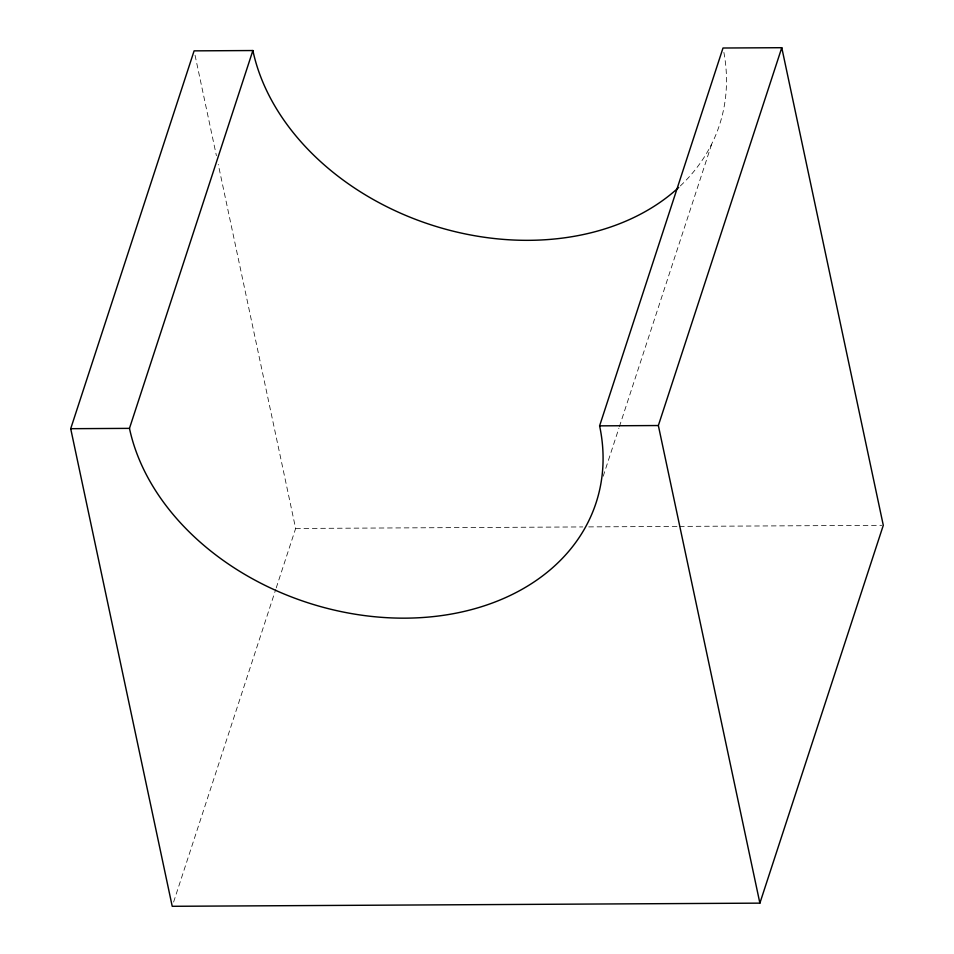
<?xml version="1.0" encoding="UTF-8"?>
<svg xmlns="http://www.w3.org/2000/svg" width="954" height="954" viewBox="0 0 954 954"><rect width="100%" height="100%" fill="white"/><g stroke="black" fill="none" stroke-linecap="round" stroke-linejoin="round"><path stroke-width="0.72" stroke-dasharray="4.77 3.58" d="M173.604 902.055L275.766 589.322M276.231 587.902L295.645 528.468L218.263 164.434M603.202 476.261L618.919 428.143M619.373 426.724L711.827 143.708M295.645 528.468L582.775 526.93M588.725 526.894L677.984 526.417M679.475 526.405L881.806 525.32M195.045 55.225L216.403 155.705M723.883 52.387A243.604 184.563 18.1 0 1 679.773 186.471"/><path stroke-width="1.43" d="M70.703 428.692L129.47 428.37A243.604 184.563 18.1 0 0 405.14 618.156A243.604 184.563 18.1 0 0 599.601 425.854L723.013 48.01L781.779 47.7L883.297 525.308L759.885 903.14L172.221 906.3L70.703 428.692L194.115 50.86L252.882 50.538A243.604 184.563 18.1 0 0 432.067 225.18A243.604 184.563 18.1 0 0 678.711 187.449M129.47 428.37L252.882 50.538M759.885 903.14L658.355 425.532L781.779 47.7M599.601 425.854L658.355 425.532"/></g></svg>
